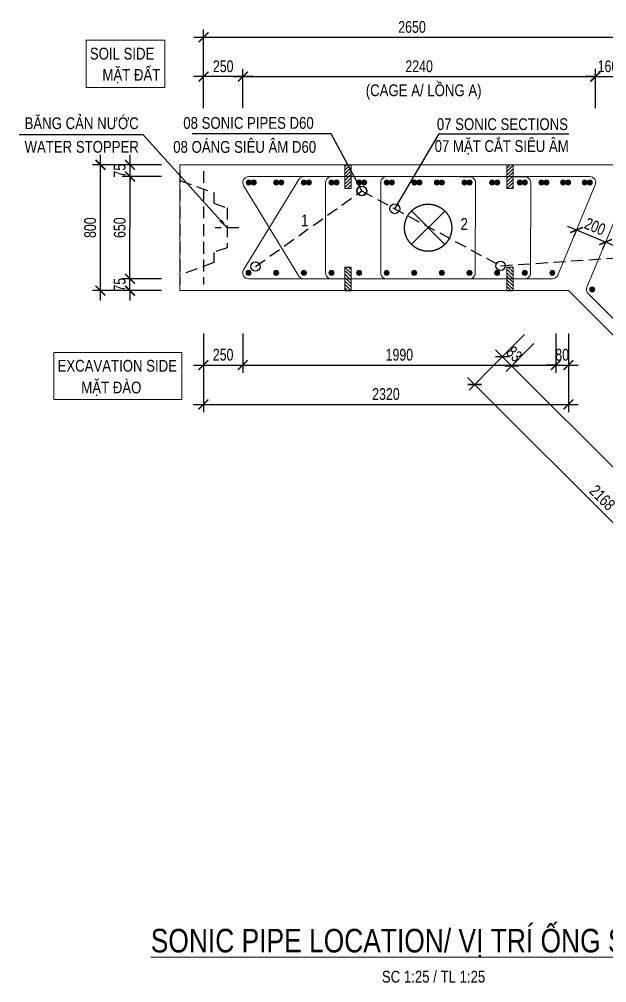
# Model space of a CAD drawing. Header units: millimetres. Extents: x 2611025 to 4139346, y -89870 to 101087.
# Drawn here: x 3250101 to 3265035, y -54480 to -29974 of the extents above; entities that cross this region are included whole.
import ezdxf
from ezdxf.enums import TextEntityAlignment as Align

# ---------------------------------------------------------------- set-up
doc = ezdxf.new("R2010")
doc.units = ezdxf.units.MM
doc.header["$LTSCALE"] = 1200
doc.header["$PDMODE"] = 35
doc.linetypes.add('CENTER', pattern=[2, 1.25, -0.25, 0.25, -0.25])
doc.linetypes.add('HIDDEN', pattern=[0.375, 0.25, -0.125])
for name, color, linetype, lineweight in [('5', 5, 'Continuous', 13), ('BOUND', 3, 'Continuous', 20), ('CWS', 8, 'HIDDEN', 9), ('ENOTE', 2, 'Continuous', 15), ('GRID', 74, 'CENTER', 15), ('LEADER', 8, 'Continuous', 9), ('MCT', 6, 'Continuous', 20), ('PIPE60', 1, 'Continuous', 25), ('TEXTEN', 3, 'Continuous', 13), ('TEXTMA', 2, 'Continuous', 13), ('TEXTVN', 2, 'Continuous', 20), ('TIE', 4, 'Continuous', 13)]:
    doc.layers.add(name, color=color, linetype=linetype, lineweight=lineweight)
for name, color, linetype in [('CDC.02.DIM', 1, 'Continuous'), ('CDC.04.HIDDEN', 8, 'HIDDEN'), ('CDC.11.NOTE', 8, 'Continuous'), ('MCSA', 5, 'HIDDEN'), ('MIE', 5, 'HIDDEN')]:
    doc.layers.add(name, color=color, linetype=linetype)
doc.styles.add('DB_Arial', font='arial.ttf', dxfattribs={"width": 0.8})
doc.styles.add('SMTEXT', font='arial.ttf', dxfattribs={"width": 0.75})
doc.dimstyles.new('BSV1-100', dxfattribs={"dimtxt": 300, "dimasz": 250, "dimexe": 200, "dimexo": 0, "dimgap": 108, "dimtad": 1, "dimdec": 0, "dimdsep": 46, "dimtxsty": 'SMTEXT', "dimblk": 'ARCHTICK', "dimcen": 100, "dimdle": 250, "dimclrd": 256, "dimclre": 256, "dimclrt": 1, "dimadec": 0, "dimazin": 0, "dimtfac": 1, "dimtdec": 0, "dimtix": 1, "dimtmove": 2, "dimatfit": 3, "dimfxl": 720, "dimfxlon": 1, "dimtolj": 1, "dimtzin": 0, "dimarcsym": 0})
doc.dimstyles.new('BSV25', dxfattribs={"dimtxt": 300, "dimasz": 250, "dimexe": 200, "dimexo": 0, "dimgap": 108, "dimtad": 1, "dimdec": 0, "dimlfac": 0.25, "dimdsep": 46, "dimtxsty": 'SMTEXT', "dimblk": 'ARCHTICK', "dimcen": 100, "dimdle": 250, "dimclrd": 256, "dimclre": 256, "dimclrt": 2, "dimadec": 0, "dimazin": 0, "dimtfac": 1, "dimtdec": 0, "dimtix": 1, "dimtmove": 2, "dimatfit": 3, "dimfxl": 800, "dimfxlon": 1, "dimtolj": 1, "dimtzin": 0, "dimarcsym": 0})

# ---------------------------------------------------------------- blocks, each defined once
blk = doc.blocks.new('cws800')
at = {"layer": 'CDC.04.HIDDEN'}
for p, q in [((-600, 1440), (-600, -1440)), ((0, 1440), (0, -1440))]:
    blk.add_line(p, q, dxfattribs=at)
for points in [[(0, 1200), (-860, 888), (-860, 627), (-1200, 507), (-1200, -507), (-860, -627), (-860, -888), (0, -1200)], [(-1500, 0), (-900, 0)]]:
    blk.add_lwpolyline(points, dxfattribs=at)
blk = doc.blocks.new('mct1')
at = {"lineweight": 9}
h = blk.add_hatch(color=256, dxfattribs=at)
h.dxf.hatch_style = 1
h.paths.add_polyline_path([(-16, 0, 1), (16, 0, 1)])
blk.add_circle((0, 0), 16, dxfattribs=at)
blk = doc.blocks.new('_ArchTick')
at = {"color": 0, "linetype": 'ByBlock', "const_width": 0.15}
blk.add_lwpolyline([(-0.5, -0.5), (0.5, 0.5)], dxfattribs=at)
blk = doc.blocks.new('*D630')
at = {"layer": 'CDC.02.DIM', "lineweight": -2, "transparency": 16777216}
for p, q in [((3264036, -35238), (3265238, -35736)), ((3264267, -35334), (3264191, -35519)), ((3265007, -35640), (3264930, -35825))]:
    blk.add_line(p, q, dxfattribs=at)
at = {"layer": 'Defpoints', "color": 0, "transparency": 16777216}
for p in [(3264267, -35334), (3265007, -35640), (3265007, -35640)]:
    blk.add_point(p, dxfattribs=at)
at = {"layer": 'CDC.02.DIM', "lineweight": -2, "transparency": 16777216, "xscale": 250, "yscale": 250, "zscale": 250}
for p, rotation in [((3264267, -35334), 157.5000000000772), ((3265007, -35640), 337.5000000000773)]:
    blk.add_blockref('_ArchTick', p, dxfattribs=dict(at, rotation=rotation))
at = {"layer": 'CDC.02.DIM', "color": 2, "transparency": 16777216, "insert": (3264737, -35246), "char_height": 300, "attachment_point": 5, "rotation": 337.5, "style": 'SMTEXT'}
blk.add_mtext('\\A1;200', dxfattribs=at)
blk = doc.blocks.new('*D562')
at = {"layer": 'CDC.02.DIM', "lineweight": -2, "transparency": 16777216}
for p, q in [((3254785, -31232), (3254785, -30232)), ((3265387, -31232), (3265387, -30232)), ((3254535, -30432), (3265637, -30432))]:
    blk.add_line(p, q, dxfattribs=at)
at = {"layer": 'Defpoints', "color": 0, "transparency": 16777216}
for p in [(3265387, -30432), (3254785, -33676), (3265387, -33676)]:
    blk.add_point(p, dxfattribs=at)
at = {"layer": 'CDC.02.DIM', "lineweight": -2, "transparency": 16777216, "xscale": 250, "yscale": 250, "zscale": 250, "rotation": 180}
blk.add_blockref('_ArchTick', (3254785, -30432), dxfattribs=at)
at = {"layer": 'CDC.02.DIM', "lineweight": -2, "transparency": 16777216, "xscale": 250, "yscale": 250, "zscale": 250}
blk.add_blockref('_ArchTick', (3265387, -30432), dxfattribs=at)
at = {"layer": 'CDC.02.DIM', "color": 2, "transparency": 16777216, "insert": (3260086, -30171), "char_height": 300, "attachment_point": 5, "style": 'SMTEXT'}
blk.add_mtext('\\A1;2650', dxfattribs=at)
blk = doc.blocks.new('*D563')
at = {"layer": 'CDC.02.DIM', "lineweight": -2, "transparency": 16777216}
for p, q in [((3254783, -38970), (3254783, -39970)), ((3264061, -38970), (3264061, -39970)), ((3254533, -39770), (3264311, -39770))]:
    blk.add_line(p, q, dxfattribs=at)
at = {"layer": 'Defpoints', "color": 0, "transparency": 16777216}
for p in [(3254783, -36876), (3264061, -36876), (3264061, -39770)]:
    blk.add_point(p, dxfattribs=at)
at = {"layer": 'CDC.02.DIM', "lineweight": -2, "transparency": 16777216, "xscale": 250, "yscale": 250, "zscale": 250, "rotation": 180}
blk.add_blockref('_ArchTick', (3254783, -39770), dxfattribs=at)
at = {"layer": 'CDC.02.DIM', "lineweight": -2, "transparency": 16777216, "xscale": 250, "yscale": 250, "zscale": 250}
blk.add_blockref('_ArchTick', (3264061, -39770), dxfattribs=at)
at = {"layer": 'CDC.02.DIM', "color": 2, "transparency": 16777216, "insert": (3259422, -39508), "char_height": 300, "attachment_point": 5, "style": 'SMTEXT'}
blk.add_mtext('\\A1;2320', dxfattribs=at)
blk = doc.blocks.new('*D564')
at = {"layer": 'CDC.02.DIM', "lineweight": -2, "transparency": 16777216}
for p, q in [((3255783, -37970), (3255783, -38970)), ((3263742, -37970), (3263742, -38970)), ((3255533, -38770), (3263992, -38770))]:
    blk.add_line(p, q, dxfattribs=at)
at = {"layer": 'Defpoints', "color": 0, "transparency": 16777216}
for p in [(3255783, -36876), (3263742, -36876), (3263742, -38770)]:
    blk.add_point(p, dxfattribs=at)
at = {"layer": 'CDC.02.DIM', "lineweight": -2, "transparency": 16777216, "xscale": 250, "yscale": 250, "zscale": 250, "rotation": 180}
blk.add_blockref('_ArchTick', (3255783, -38770), dxfattribs=at)
at = {"layer": 'CDC.02.DIM', "lineweight": -2, "transparency": 16777216, "xscale": 250, "yscale": 250, "zscale": 250}
blk.add_blockref('_ArchTick', (3263742, -38770), dxfattribs=at)
at = {"layer": 'CDC.02.DIM', "color": 2, "transparency": 16777216, "insert": (3259763, -38508), "char_height": 300, "attachment_point": 5, "style": 'SMTEXT'}
blk.add_mtext('\\A1;1990', dxfattribs=at)
blk = doc.blocks.new('*D565')
at = {"layer": 'CDC.02.DIM', "lineweight": -2, "transparency": 16777216}
for p, q in [((3254784, -37970), (3254784, -38970)), ((3255783, -37970), (3255783, -38970)), ((3254534, -38770), (3256033, -38770))]:
    blk.add_line(p, q, dxfattribs=at)
at = {"layer": 'Defpoints', "color": 0, "transparency": 16777216}
for p in [(3254784, -36876), (3255783, -36876), (3255783, -38770)]:
    blk.add_point(p, dxfattribs=at)
at = {"layer": 'CDC.02.DIM', "lineweight": -2, "transparency": 16777216, "xscale": 250, "yscale": 250, "zscale": 250, "rotation": 180}
blk.add_blockref('_ArchTick', (3254784, -38770), dxfattribs=at)
at = {"layer": 'CDC.02.DIM', "lineweight": -2, "transparency": 16777216, "xscale": 250, "yscale": 250, "zscale": 250}
blk.add_blockref('_ArchTick', (3255783, -38770), dxfattribs=at)
at = {"layer": 'CDC.02.DIM', "color": 2, "transparency": 16777216, "insert": (3255283, -38508), "char_height": 300, "attachment_point": 5, "style": 'SMTEXT'}
blk.add_mtext('\\A1;250', dxfattribs=at)
blk = doc.blocks.new('*D566')
at = {"layer": 'CDC.02.DIM', "lineweight": -2, "transparency": 16777216}
for p, q in [((3263742, -37970), (3263742, -38970)), ((3264061, -37970), (3264061, -38970)), ((3263742, -38770), (3263492, -38770)), ((3263742, -38770), (3264061, -38770)), ((3264061, -38770), (3264311, -38770))]:
    blk.add_line(p, q, dxfattribs=at)
at = {"layer": 'Defpoints', "color": 0, "transparency": 16777216}
for p in [(3263742, -36876), (3264061, -36876), (3264061, -38770)]:
    blk.add_point(p, dxfattribs=at)
at = {"layer": 'CDC.02.DIM', "lineweight": -2, "transparency": 16777216, "xscale": 250, "yscale": 250, "zscale": 250}
blk.add_blockref('_ArchTick', (3263742, -38770), dxfattribs=at)
at = {"layer": 'CDC.02.DIM', "lineweight": -2, "transparency": 16777216, "xscale": 250, "yscale": 250, "zscale": 250, "rotation": 180}
blk.add_blockref('_ArchTick', (3264061, -38770), dxfattribs=at)
at = {"layer": 'CDC.02.DIM', "color": 2, "transparency": 16777216, "insert": (3263902, -38508), "char_height": 300, "attachment_point": 5, "style": 'SMTEXT'}
blk.add_mtext('\\A1;80', dxfattribs=at)
blk = doc.blocks.new('*D567')
at = {"layer": 'CDC.02.DIM', "lineweight": -2, "transparency": 16777216}
for p, q in [((3255785, -32232), (3255785, -31232)), ((3264747, -32232), (3264747, -31232)), ((3255535, -31432), (3264997, -31432))]:
    blk.add_line(p, q, dxfattribs=at)
at = {"layer": 'Defpoints', "color": 0, "transparency": 16777216}
for p in [(3264747, -31432), (3255785, -33676), (3264747, -33676)]:
    blk.add_point(p, dxfattribs=at)
at = {"layer": 'CDC.02.DIM', "lineweight": -2, "transparency": 16777216, "xscale": 250, "yscale": 250, "zscale": 250, "rotation": 180}
blk.add_blockref('_ArchTick', (3255785, -31432), dxfattribs=at)
at = {"layer": 'CDC.02.DIM', "lineweight": -2, "transparency": 16777216, "xscale": 250, "yscale": 250, "zscale": 250}
blk.add_blockref('_ArchTick', (3264747, -31432), dxfattribs=at)
at = {"layer": 'CDC.02.DIM', "color": 2, "transparency": 16777216, "insert": (3260266, -31171), "char_height": 300, "attachment_point": 5, "style": 'SMTEXT'}
blk.add_mtext('\\A1;2240', dxfattribs=at)
blk = doc.blocks.new('*D568')
at = {"layer": 'CDC.02.DIM', "lineweight": -2, "transparency": 16777216}
for p, q in [((3254784, -32232), (3254784, -31232)), ((3255785, -32232), (3255785, -31232)), ((3256035, -31432), (3254534, -31432))]:
    blk.add_line(p, q, dxfattribs=at)
at = {"layer": 'Defpoints', "color": 0, "transparency": 16777216}
for p in [(3254784, -31432), (3254784, -34676), (3255785, -34676)]:
    blk.add_point(p, dxfattribs=at)
at = {"layer": 'CDC.02.DIM', "lineweight": -2, "transparency": 16777216, "xscale": 250, "yscale": 250, "zscale": 250, "rotation": 180}
blk.add_blockref('_ArchTick', (3254784, -31432), dxfattribs=at)
at = {"layer": 'CDC.02.DIM', "lineweight": -2, "transparency": 16777216, "xscale": 250, "yscale": 250, "zscale": 250}
blk.add_blockref('_ArchTick', (3255785, -31432), dxfattribs=at)
at = {"layer": 'CDC.02.DIM', "color": 2, "transparency": 16777216, "insert": (3255285, -31171), "char_height": 300, "attachment_point": 5, "style": 'SMTEXT'}
blk.add_mtext('\\A1;250', dxfattribs=at)
blk = doc.blocks.new('*D569')
at = {"layer": 'CDC.02.DIM', "lineweight": -2, "transparency": 16777216}
for p, q in [((3264747, -32232), (3264747, -31232)), ((3265387, -32232), (3265387, -31232)), ((3264747, -31432), (3264497, -31432)), ((3264747, -31432), (3265387, -31432)), ((3265387, -31432), (3265637, -31432))]:
    blk.add_line(p, q, dxfattribs=at)
at = {"layer": 'Defpoints', "color": 0, "transparency": 16777216}
for p in [(3265387, -31432), (3264747, -33676), (3265387, -33676)]:
    blk.add_point(p, dxfattribs=at)
at = {"layer": 'CDC.02.DIM', "lineweight": -2, "transparency": 16777216, "xscale": 250, "yscale": 250, "zscale": 250}
blk.add_blockref('_ArchTick', (3264747, -31432), dxfattribs=at)
at = {"layer": 'CDC.02.DIM', "lineweight": -2, "transparency": 16777216, "xscale": 250, "yscale": 250, "zscale": 250, "rotation": 180}
blk.add_blockref('_ArchTick', (3265387, -31432), dxfattribs=at)
at = {"layer": 'CDC.02.DIM', "color": 2, "transparency": 16777216, "insert": (3265067, -31171), "char_height": 300, "attachment_point": 5, "style": 'SMTEXT'}
blk.add_mtext('\\A1;160', dxfattribs=at)
blk = doc.blocks.new('*D574')
at = {"layer": 'CDC.02.DIM', "lineweight": -2, "transparency": 16777216}
for p, q in [((3262241, -38697), (3261534, -39404)), ((3261498, -39086), (3267983, -45571)), ((3268372, -44829), (3267665, -45536))]:
    blk.add_line(p, q, dxfattribs=at)
at = {"layer": 'Defpoints', "color": 0, "transparency": 16777216}
for p in [(3264061, -36876), (3270193, -43008), (3267807, -45394)]:
    blk.add_point(p, dxfattribs=at)
at = {"layer": 'CDC.02.DIM', "lineweight": -2, "transparency": 16777216, "xscale": 250, "yscale": 250, "zscale": 250}
for p, rotation in [((3261675, -39263), 135.0000000000034), ((3267807, -45394), 315.0000000000034)]:
    blk.add_blockref('_ArchTick', p, dxfattribs=dict(at, rotation=rotation))
at = {"layer": 'CDC.02.DIM', "color": 2, "transparency": 16777216, "insert": (3264926, -42144), "char_height": 300, "attachment_point": 5, "rotation": 315, "style": 'SMTEXT'}
blk.add_mtext('\\A1;2168', dxfattribs=at)
blk = doc.blocks.new('*D575')
at = {"layer": 'CDC.02.DIM', "lineweight": -2, "transparency": 16777216}
for p, q in [((3263182, -38224), (3262475, -38931)), ((3262440, -38613), (3268451, -44624)), ((3268840, -43882), (3268133, -44589))]:
    blk.add_line(p, q, dxfattribs=at)
at = {"layer": 'Defpoints', "color": 0, "transparency": 16777216}
for p in [(3264526, -36881), (3270184, -42537), (3268274, -44447)]:
    blk.add_point(p, dxfattribs=at)
at = {"layer": 'CDC.02.DIM', "lineweight": -2, "transparency": 16777216, "xscale": 250, "yscale": 250, "zscale": 250}
for p, rotation in [((3262617, -38790), 135.0000000000034), ((3268274, -44447), 315.0000000000034)]:
    blk.add_blockref('_ArchTick', p, dxfattribs=dict(at, rotation=rotation))
at = {"layer": 'CDC.02.DIM', "color": 2, "transparency": 16777216, "insert": (3265630, -41434), "char_height": 300, "attachment_point": 5, "rotation": 315, "style": 'SMTEXT'}
blk.add_mtext('\\A1;2000', dxfattribs=at)
blk = doc.blocks.new('*D577')
at = {"layer": 'CDC.02.DIM', "lineweight": -2, "transparency": 16777216}
for p, q in [((3262948, -37990), (3262241, -38697)), ((3263182, -38224), (3262475, -38931)), ((3262382, -38556), (3262205, -38379)), ((3262382, -38556), (3262617, -38790)), ((3262617, -38790), (3262793, -38967))]:
    blk.add_line(p, q, dxfattribs=at)
at = {"layer": 'Defpoints', "color": 0, "transparency": 16777216}
for p in [(3264061, -36876), (3264526, -36881), (3262617, -38790)]:
    blk.add_point(p, dxfattribs=at)
at = {"layer": 'CDC.02.DIM', "lineweight": -2, "transparency": 16777216, "xscale": 250, "yscale": 250, "zscale": 250}
for p, rotation in [((3262382, -38556), 315.0000000000034), ((3262617, -38790), 135.0000000000034)]:
    blk.add_blockref('_ArchTick', p, dxfattribs=dict(at, rotation=rotation))
at = {"layer": 'CDC.02.DIM', "color": 2, "transparency": 16777216, "insert": (3262684, -38488), "char_height": 300, "attachment_point": 5, "rotation": 315, "style": 'SMTEXT'}
blk.add_mtext('\\A1;83', dxfattribs=at)
blk = doc.blocks.new('*D586')
at = {"layer": 'CDC.02.DIM', "lineweight": -2, "transparency": 16777216}
for p, q in [((3252164, -37126), (3252166, -33426)), ((3252966, -33676), (3251966, -33675)), ((3252964, -36876), (3251964, -36875))]:
    blk.add_line(p, q, dxfattribs=at)
at = {"layer": 'Defpoints', "color": 0, "transparency": 16777216}
for p in [(3252166, -33676), (3254185, -33677), (3254183, -36877)]:
    blk.add_point(p, dxfattribs=at)
at = {"layer": 'CDC.02.DIM', "lineweight": -2, "transparency": 16777216, "xscale": 250, "yscale": 250, "zscale": 250}
for p, rotation in [((3252166, -33676), 89.96419014294348), ((3252164, -36876), 269.9641901429435)]:
    blk.add_blockref('_ArchTick', p, dxfattribs=dict(at, rotation=rotation))
at = {"layer": 'CDC.02.DIM', "color": 2, "transparency": 16777216, "insert": (3251904, -35275), "char_height": 300, "attachment_point": 5, "rotation": 89.9642, "style": 'SMTEXT'}
blk.add_mtext('\\A1;800', dxfattribs=at)
blk = doc.blocks.new('*D587')
at = {"layer": 'CDC.02.DIM', "lineweight": -2, "transparency": 16777216}
for p, q in [((3252914, -36576), (3252914, -36326)), ((3253714, -36577), (3252714, -36576)), ((3252914, -36876), (3252914, -36576)), ((3253714, -36876), (3252714, -36875)), ((3252914, -36876), (3252914, -37126))]:
    blk.add_line(p, q, dxfattribs=at)
at = {"layer": 'Defpoints', "color": 0, "transparency": 16777216}
for p in [(3252914, -36576), (3254183, -36577), (3254183, -36876)]:
    blk.add_point(p, dxfattribs=at)
at = {"layer": 'CDC.02.DIM', "lineweight": -2, "transparency": 16777216, "xscale": 250, "yscale": 250, "zscale": 250}
for p, rotation in [((3252914, -36576), 269.9641901429435), ((3252914, -36876), 89.96419014294348)]:
    blk.add_blockref('_ArchTick', p, dxfattribs=dict(at, rotation=rotation))
at = {"layer": 'CDC.02.DIM', "color": 2, "transparency": 16777216, "insert": (3252653, -36726), "char_height": 300, "attachment_point": 5, "rotation": 89.9642, "style": 'SMTEXT'}
blk.add_mtext('\\A1;75', dxfattribs=at)
blk = doc.blocks.new('*D588')
at = {"layer": 'CDC.02.DIM', "lineweight": -2, "transparency": 16777216}
for p, q in [((3252914, -36826), (3252916, -33726)), ((3253716, -33976), (3252716, -33975)), ((3253714, -36576), (3252714, -36575))]:
    blk.add_line(p, q, dxfattribs=at)
at = {"layer": 'Defpoints', "color": 0, "transparency": 16777216}
for p in [(3252916, -33976), (3254185, -33976), (3254183, -36576)]:
    blk.add_point(p, dxfattribs=at)
at = {"layer": 'CDC.02.DIM', "lineweight": -2, "transparency": 16777216, "xscale": 250, "yscale": 250, "zscale": 250}
for p, rotation in [((3252916, -33976), 89.96419014294348), ((3252914, -36576), 269.9641901429435)]:
    blk.add_blockref('_ArchTick', p, dxfattribs=dict(at, rotation=rotation))
at = {"layer": 'CDC.02.DIM', "color": 2, "transparency": 16777216, "insert": (3252654, -35275), "char_height": 300, "attachment_point": 5, "rotation": 89.9642, "style": 'SMTEXT'}
blk.add_mtext('\\A1;650', dxfattribs=at)
blk = doc.blocks.new('*D589')
at = {"layer": 'CDC.02.DIM', "lineweight": -2, "transparency": 16777216}
for p, q in [((3252916, -33676), (3252916, -33426)), ((3253716, -33676), (3252716, -33675)), ((3252916, -33976), (3252916, -33676)), ((3253716, -33976), (3252716, -33975)), ((3252916, -33976), (3252915, -34226))]:
    blk.add_line(p, q, dxfattribs=at)
at = {"layer": 'Defpoints', "color": 0, "transparency": 16777216}
for p in [(3252916, -33676), (3254185, -33676), (3254185, -33976)]:
    blk.add_point(p, dxfattribs=at)
at = {"layer": 'CDC.02.DIM', "lineweight": -2, "transparency": 16777216, "xscale": 250, "yscale": 250, "zscale": 250}
for p, rotation in [((3252916, -33676), 269.9641901429435), ((3252916, -33976), 89.96419014294348)]:
    blk.add_blockref('_ArchTick', p, dxfattribs=dict(at, rotation=rotation))
at = {"layer": 'CDC.02.DIM', "color": 2, "transparency": 16777216, "insert": (3252655, -33825), "char_height": 300, "attachment_point": 5, "rotation": 89.9642, "style": 'SMTEXT'}
blk.add_mtext('\\A1;75', dxfattribs=at)
blk = doc.blocks.new('tremie')
at = {"layer": 'MIE', "color": 74, "ltscale": 1000}
for p, q in [((424, -424), (-424, 424)), ((424, 424), (-424, -424))]:
    blk.add_line(p, q, dxfattribs=at)
at = {"layer": 'MIE', "ltscale": 500}
blk.add_circle((0, 0), 600, dxfattribs=at)
blk = doc.blocks.new('sp')
at = {"layer": '5', "lineweight": 20}
h = blk.add_hatch(dxfattribs=at)
h.set_pattern_fill('ANSI31', color=256, scale=500)
h.set_pattern_definition([(45, (0, 0), (-44.194, 44.194), [])])
h.paths.add_polyline_path([(80, 300), (-80, 300), (-80, -300), (80, -300)])
blk.add_lwpolyline([(-80, -300), (80, -300), (80, 300), (-80, 300)], close=True, dxfattribs=at)

msp = doc.modelspace()

# ---------------------------------------------------------------- linework, layer by layer
at = {"layer": 'BOUND'}
msp.add_lwpolyline([(3270853.2, -52983), (3270193, -43008), (3264061.5, -36876.4), (3254183.1, -36876.4), (3254185.1, -33676.4), (3265386.9, -33676.4), (3273306.5, -41596), (3274046.2, -52771.5)], close=True, dxfattribs=at)
at = {"layer": 'MCSA', "color": 5}
msp.add_lwpolyline([(3256103.8, -36263.8), (3258809.2, -34341.3), (3262338, -36244.8), (3266744.3, -35943.4), (3269245.7, -41104.6), (3272749.8, -43533.7), (3271145.4, -48199.3), (3273274.1, -50850.8)], dxfattribs=at)
at = {"layer": 'PIPE60'}
for centre in [(3258809.2, -34341.3), (3256103.8, -36263.8), (3262338, -36244.8)]:
    msp.add_circle(centre, 120, dxfattribs=at)
at = {"layer": 'TEXTEN'}
msp.add_lwpolyline([(3251802.3, -31708.7), (3251802.3, -30508.7), (3253802.3, -30508.7), (3253802.3, -31708.7)], close=True, dxfattribs=at)
at = {"layer": 'TEXTEN', "elevation": 0}
msp.add_lwpolyline([(3250981.2, -39647.2), (3250981.2, -38447.2), (3254231.2, -38447.2), (3254231.2, -39647.2)], close=True, dxfattribs=at)
at = {"layer": 'TIE'}
for points in [[(3257987.4, -33976.4), (3257337, -33976.4, 0.2612456), (3257209, -34048.2), (3255803.1, -36348.2, 0.5857339), (3255931.1, -36576.4), (3263652.5, -36576.4, 0.3033467), (3263791.1, -36483.8), (3264743.8, -34183.8)], [(3264743.8, -34183.8, 0.5345111), (3264605.2, -33976.4), (3255933.1, -33976.4, 0.5853086), (3255805, -34204.5), (3257206.9, -36504.5, 0.261584), (3257335, -36576.4), (3257987.4, -36576.4)], [(3258288.9, -36576.4), (3258038.9, -36576.4, -0.4142136), (3257888.9, -36426.4), (3257888.9, -34126.4, -0.4142136), (3258038.9, -33976.4), (3258288.9, -33976.4)], [(3259692.8, -36576.4), (3259442.8, -36576.4, -0.4142136), (3259292.8, -36426.4), (3259292.8, -34126.4, -0.4142136), (3259442.8, -33976.4), (3259692.8, -33976.4)], [(3261294.4, -36578.4), (3261544.4, -36578.8, 0.4142136), (3261694.7, -36429.1), (3261698.7, -34129.1, 0.4142136), (3261548.9, -33978.8), (3261298.9, -33978.4)], [(3262698.3, -36578.4), (3262948.3, -36578.8, 0.4142136), (3263098.6, -36429.1), (3263102.6, -34129.1, 0.4142136), (3262952.8, -33978.8), (3262702.8, -33978.4)]]:
    msp.add_lwpolyline(points, format="xyb", dxfattribs=at)
msp.add_lwpolyline([(3272559.3, -41273), (3265727.6, -34441.3, 0.5345111), (3265482.9, -34489.9), (3264530.2, -36789.9, 0.3033467), (3264562.7, -36953.4), (3270109.3, -42500, 0.3123963), (3270277.3, -42530.5), (3272515.2, -41515.7, 0.5239299)], format="xyb", close=True, dxfattribs=at)

# ---------------------------------------------------------------- block references
at = {"layer": 'CWS', "xscale": -1, "rotation": 359.9641901424777}
msp.add_blockref('cws800', (3254184.1, -35276.4), dxfattribs=at)
at = {"layer": 'ENOTE'}
for p in [(3258454.9, -33976.4), (3262574.5, -33976.4)]:
    msp.add_blockref('sp', p, dxfattribs=at)
at = {"layer": 'ENOTE', "xscale": -1, "rotation": 180}
for p in [(3258454.9, -36581.8), (3262574.5, -36581.8)]:
    msp.add_blockref('sp', p, dxfattribs=at)
at = {"layer": 'GRID', "rotation": 269.672406155841}
msp.add_blockref('tremie', (3260494.8, -35276.4), dxfattribs=at)
at = {"layer": 'MCT', "xscale": -4, "yscale": 4, "zscale": 4, "rotation": 180}
for p in [(3255933.1, -34126.4), (3256061.1, -34126.4), (3256635, -34126.4), (3256763, -34126.4), (3257337, -34126.4), (3257465, -34126.4), (3258038.9, -34126.4), (3258166.9, -34126.4), (3258740.9, -34126.4), (3258868.9, -34126.4), (3259442.8, -34126.4), (3259570.8, -34126.4), (3260144.8, -34126.4), (3260272.8, -34126.4), (3260718.7, -34126.4), (3260846.7, -34126.4), (3261420.7, -34126.4), (3261548.7, -34126.4), (3262122.6, -34126.4), (3262250.6, -34126.4), (3262824.6, -34126.4), (3262952.6, -34126.4), (3263375.5, -34126.4), (3263503.5, -34126.4), (3263926.3, -34126.4), (3264054.3, -34126.4), (3264477.2, -34126.4), (3264605.2, -34126.4), (3255931.1, -36426.4), (3256633, -36426.4), (3257335, -36426.4), (3258036.9, -36426.4), (3258738.9, -36426.4), (3259440.8, -36426.4), (3260142.8, -36426.4), (3260844.7, -36426.4), (3261546.7, -36426.4), (3262248.6, -36426.4), (3262950.6, -36426.4), (3263652.5, -36426.4), (3264668.8, -36847.4)]:
    msp.add_blockref('mct1', p, dxfattribs=at)

# ---------------------------------------------------------------- texts
at = {"layer": 'TEXTMA', "style": 'DB_Arial', "width": 0.8}
for s, p in [('BĂNG CẢN NƯỚC', (3250235.2, -32769.1)), ('WATER STOPPER', (3250235.2, -33369.1))]:
    msp.add_text(s, height=300, rotation=360, dxfattribs=at).set_placement(p)
at = {"layer": 'TEXTVN', "style": 'DB_Arial', "width": 0.8}
msp.add_text('SOIL SIDE', height=300, rotation=359.96419, dxfattribs=at).set_placement((3253534.6, -30999.1, 0), align=Align.RIGHT)
for s, rotation, p in [('MẶT ĐẤT', 359.96419, (3252214.3, -31537.3)), ('(CAGE A/ LỒNG A)', 360, (3258909.6, -31930.4, 0)), ('EXCAVATION SIDE', 359.96419, (3251073.7, -38936.6)), ('MẶT ĐÀO', 359.96419, (3251677.9, -39489.6))]:
    msp.add_text(s, height=300, rotation=rotation, dxfattribs=at).set_placement(p)
at = {"layer": 'TEXTVN', "lineweight": 20, "style": 'DB_Arial', "width": 0.8}
for s, p in [('08 SONIC PIPES D60', (3257586.9, -32760.8)), ('07 SONIC SECTIONS', (3264050.6, -32792.3)), ('08 OÁNG SIÊU ÂM D60', (3257648.1, -33370.7, 0)), ('07 MẶT CẮT SIÊU ÂM', (3264069.2, -33350.2))]:
    msp.add_text(s, height=300, dxfattribs=at).set_placement(p, align=Align.RIGHT)
at = {"layer": 'TEXTVN', "style": 'DB_Arial', "width": 0.8}
for s, p in [('1', (3257356.9, -35241.3)), ('2', (3261412.6, -35329.9))]:
    msp.add_text(s, height=300, rotation=360, dxfattribs=at).set_placement(p, align=Align.CENTER)
at = {"layer": 'TEXTVN', "lineweight": 20, "style": 'DB_Arial', "width": 0.8}
for s, height, p in [('%%USONIC PIPE LOCATION/ VỊ TRÍ ỐNG SIÊU ÂM', 600, (3260633.6, -53709.3)), ('SC 1:25 / TL 1:25', 300, (3260633.6, -54475.5))]:
    msp.add_text(s, height=height, dxfattribs=at).set_placement(p, align=Align.CENTER)

# ---------------------------------------------------------------- dimensions: what is measured, and where the dimension line sits
at = {"layer": 'CDC.02.DIM'}
for base, p1, p2, picture, middle in [((3265386.9, -30432.2), (3254785, -33676.4), (3265386.9, -33676.4), '*D562', (3260086, -30171.1)), ((3254784.5, -31432.2), (3255785, -34676.4), (3254784.5, -34675.8), '*D568', (3255284.7, -31171.1)), ((3264746.7, -31432.2), (3255785, -33676.4), (3264746.7, -33676.4), '*D567', (3260265.9, -31171.1)), ((3265386.9, -31432.2), (3264746.7, -33676.4), (3265386.9, -33676.4), '*D569', (3265066.8, -31171.1)), ((3264061.5, -39769.7), (3254783.2, -36876.4), (3264061.5, -36876.4), '*D563', (3259422.3, -39508.4)), ((3255783.2, -38769.7), (3254783.8, -36876.4), (3255783.2, -36876.4), '*D565', (3255283.5, -38508.5)), ((3263741.9, -38769.7), (3255783.2, -36876.4), (3263741.9, -36876.4), '*D564', (3259762.5, -38508.5)), ((3264061.5, -38769.7), (3263741.9, -36876.4), (3264061.5, -36876.4), '*D566', (3263901.7, -38508.5))]:
    dim = msp.add_linear_dim(base=base, p1=p1, p2=p2, dimstyle='BSV25', dxfattribs=at)
    dim.commit()
    dim.dimension.update_dxf_attribs({"geometry": picture, "text_midpoint": middle})
for base, p1, p2, angle, picture, middle in [((3252165.7, -33675.6), (3254183.1, -36876.8), (3254185.1, -33676.8), 89.96419, '*D586', (3251903.6, -35275.4)), ((3252915.7, -33675.6), (3254184.9, -33976.4), (3254185.1, -33676.4), 89.96419, '*D589', (3252655.1, -33825.4)), ((3252915.6, -33975.6), (3254183.3, -36576.4), (3254184.9, -33976.4), 89.96419, '*D588', (3252653.6, -35275.4)), ((3252913.9, -36576), (3254183.1, -36876.4), (3254183.3, -36576.8), 89.96419, '*D587', (3252653.3, -36725.7)), ((3267806.7, -45394.3), (3264061.5, -36876.4), (3270193, -43008), 315, '*D574', (3264925.6, -42143.8)), ((3262616.7, -38790.1), (3264061.5, -36876.4), (3264525.9, -36880.9), 315, '*D577', (3262684.2, -38488.1)), ((3268274.1, -44447.5), (3264525.9, -36880.9), (3270184.3, -42537.3), 315, '*D575', (3265630.1, -41434.1))]:
    dim = msp.add_linear_dim(base=base, p1=p1, p2=p2, angle=angle, dimstyle='BSV25', dxfattribs=at)
    dim.commit()
    dim.dimension.update_dxf_attribs({"geometry": picture, "text_midpoint": middle})
dim = msp.add_aligned_dim(p1=(3264267.5, -35333.8), p2=(3265006.6, -35639.9), distance=0, dimstyle='BSV25', dxfattribs=at)
dim.commit()
dim.dimension.update_dxf_attribs({"geometry": '*D630', "text_midpoint": (3264737, -35245.6)})

# ---------------------------------------------------------------- leaders
at = {"layer": 'CDC.11.NOTE'}
msp.add_leader([(3255384.1, -35277.1), (3253254.3, -32909.5), (3250100.9, -32909.5)], dimstyle='BSV1-100', override={"dimgap": 108, "dimtad": 0}, dxfattribs=at)
at = {"layer": 'LEADER'}
for points in [[(3258809.2, -34341.3), (3258031.4, -32892.3), (3254494.1, -32892.3)], [(3259648.8, -34794.2), (3260776.6, -32892.3), (3264074.2, -32892.3)]]:
    msp.add_leader(points, dimstyle='BSV25', override={"dimldrblk": 'Origin'}, dxfattribs=at)

doc.saveas('drawing.dxf')
